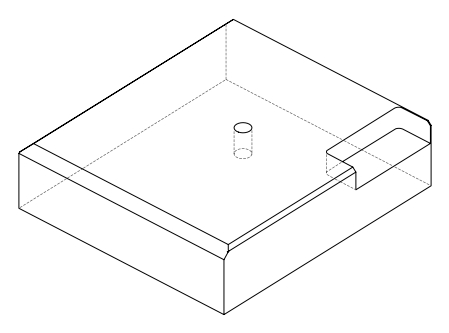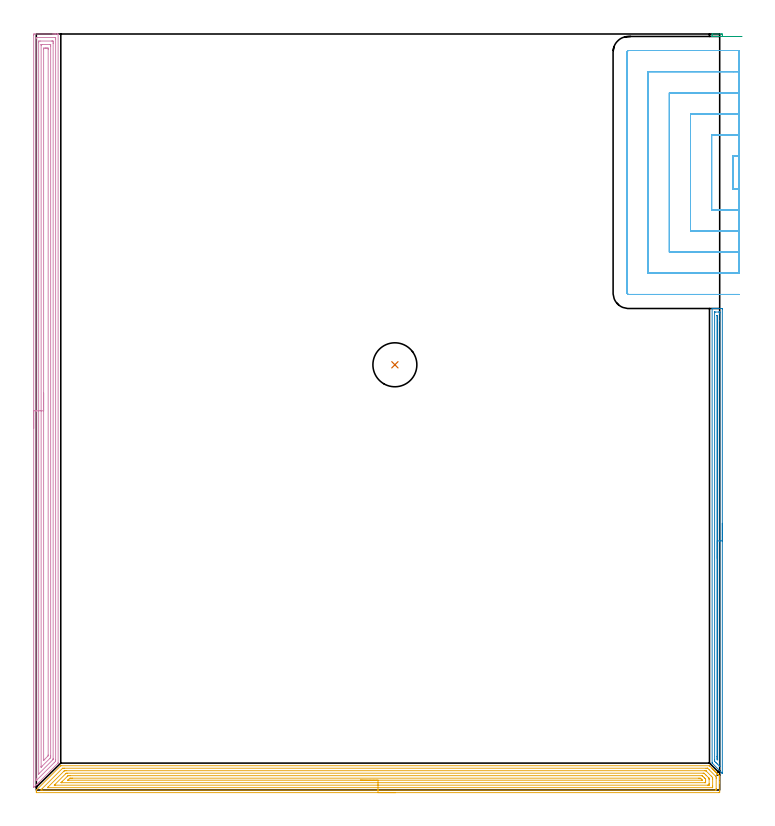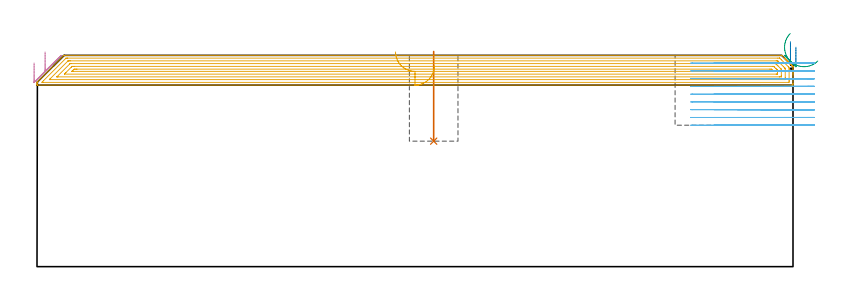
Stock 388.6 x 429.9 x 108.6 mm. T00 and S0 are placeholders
(PLAN: 6 operations, 2 tool changes, 73.2 min)
(1 INDEXABLE_INSERT_DRILL_BLIND_HOLE_FROM_SOLID | STEP1POCKET | UGT0302_004 | 0.19 min | 21623 mm3)
(2 AREA_MILL | FG_CHAMFER_SURFACE | UGT0205_001 | 6.42 min | 4575 mm3)
(3 AREA_MILL_1 | FG_CHAMFER_SURFACE_1 | UGT0205_001 | 0.2 min | 88 mm3)
(4 AREA_MILL_2 | FG_CHAMFER_SURFACE_2 | UGT0205_001 | 17.18 min | 41514 mm3)
(5 AREA_MILL_3 | FG_CHAMFER_SURFACE_3 | UGT0205_001 | 18.54 min | 44296 mm3)
(6 MILL_SLOT | SLOT_PARTIAL_RECTANGULAR | NXT0201_012 | Follow Part, ap 4, ae 75% | 30.63 min | 335237 mm3)
(TOOL UGT0302_004 | Indexable Insert Drill 25mm | D25 PA180 FL50 Z2)
(TOOL UGT0205_001 | Chamfer Mill 20 x 3 x 45 deg. | D20 FL50 Z2)
(TOOL NXT0201_012 | ENDMILL 16mm [2P460-1600-NA 1630] | D16 FL38 Z6)
(OP 1 INDEXABLE_INSERT_DRILL_BLIND_HOLE_FROM_SOLID)
G17 G21 G94 G90
T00 M6
G54
G17 G0 G90 X203.9 Y241.8 S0 M3
G43 Z118.6 H0
G94 G81 G98 Z64.5 F250. R110.6
G80
M5
M2
(OP 2 AREA_MILL)
G17 G21 G94 G90
T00 M6
G54
G17 G0 G90 X390.1 Y151.65 S1061 M3
G43 Z118.6 H0
Z112.8
G94 G1 Y151.612 Z111.928 F250.
Y151.498 Z111.064
Y151.309 Z110.212
Y151.047 Z109.38
Y150.713 Z108.574
Y150.31 Z107.8
Y149.841 Z107.064
Y149.31 Z106.372
Y148.721 Z105.729
Y148.078 Z105.14
Y147.386 Z104.608
Y146.65 Z104.14
Y145.876 Z103.737
Y145.07 Z103.403
Y144.238 Z103.141
Y143.386 Z102.952
Y142.521 Z102.838
Y141.65 Z102.8
Y9.627
X390.095 Y9.509 Z102.795
X390.094 Y9.506 Z102.796
X390.084 Y9.511 Z102.805
X389.96 Y9.639 Z102.937
X389.947 Y9.651 Z102.95
X389.81 Y9.788 Z103.086
X384.577 Y15.023 Z108.323
X384.36 Y15.242 Z108.536
X384.303 Y15.305 Z108.589
X384.3 Y15.448 Z108.6
Y273.649
X384.302 Y273.79 Z108.588
X384.396 Y273.796 Z108.496
X384.497 Y273.8 Z108.402
X385.181 Z107.718
X385.739 Z107.161
X386.33 Z106.566
X386.626 Z106.271
X387.2 Z105.697
X387.496 Z105.402
X388.07 Z104.825
X388.653 Z104.243
X388.94 Z103.955
X389.523 Z103.373
X389.81 Y273.795 Z103.086
X390.093 Y273.79 Z102.803
X390.097 Y273.497 Z102.801
X390.099 Y273.203
X390.1 Y141.65 Z102.8
X388.686 Z104.214
X388.685 Y13.665 Z104.215
X388.684 Y13.499 Z104.216
X388.681 Y13.417 Z104.219
X388.68 Y13.389 Z104.22
X388.663 Y13.398 Z104.237
X388.387 Y13.665 Z104.513
X387.2 Y14.85 Z105.7
X386.601 Y15.449 Z106.299
X386.33 Y15.723 Z106.57
X385.721 Y16.341 Z107.179
X385.716 Y16.97 Z107.184
X385.715 Y17.232 Z107.185
Y271.419
X385.717 Y271.734 Z107.183
X385.719 Y271.773 Z107.181
X385.72 Y271.785 Z107.18
X385.736 Y271.79 Z107.164
X385.834 Y271.796 Z107.066
X385.959 Y271.799 Z106.941
X388.07 Y271.8 Z104.83
X388.57 Y271.798 Z104.33
X388.659 Y271.793 Z104.241
X388.675 Y271.791 Z104.225
X388.679 Y271.762 Z104.221
X388.683 Y271.683 Z104.217
X388.685 Y271.419 Z104.215
X388.686 Y270.787 Z104.214
Y266.752
Y141.65
X387.272 Z105.628
X387.271 Y17.232 Z105.629
X387.268 Z105.632
X387.2 Y17.311 Z105.7
X387.135 Y18.124 Z105.765
X387.132 Y18.194 Z105.768
X387.129 Y19.016 Z105.771
X387.128 Y19.089 Z105.772
X387.129 Y269.635 Z105.771
X387.13 Y269.707 Z105.77
X387.133 Y269.78 Z105.767
X387.136 Y269.791 Z105.764
X387.141 Y269.795 Z105.759
X387.16 Y269.798 Z105.74
X387.2 Y269.797 Z105.7
X387.252 Y269.791 Z105.648
X387.265 Y269.788 Z105.635
X387.267 Y269.757 Z105.633
X387.27 Y269.708 Z105.63
X387.271 Y269.635 Z105.629
X387.272 Y269.562 Z105.628
Y141.65
Y140.778 Z105.667
Y139.913 Z105.78
Y139.062 Z105.969
Y138.23 Z106.232
Y137.424 Z106.565
Y136.65 Z106.968
Y135.914 Z107.437
Y135.222 Z107.968
Y134.579 Z108.557
Y133.989 Z109.201
Y133.458 Z109.893
Y132.99 Z110.628
Y132.587 Z111.402
Y132.253 Z112.208
Y131.991 Z113.04
Y131.802 Z113.892
Y131.688 Z114.757
Y131.65 Z115.628
G0 Z118.6
M5
M2
(OP 3 AREA_MILL_1)
G17 G21 G94 G90
T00 M6
G54
G17 G0 G90 X401.342 Y428.5 S1061 M3
G43 Z118.6 H0
Z105.7
G94 G1 X400.699 Z105.11 F250.
X400.007 Z104.579
X399.271 Z104.11
X398.498 Z103.707
X397.692 Z103.374
X396.86 Z103.111
X396.008 Z102.922
X395.143 Z102.808
X394.271 Z102.77
X393.4 Z102.808
X392.535 Z102.922
X391.683 Z103.11
X390.851 Z103.373
X390.045 Z103.706
X389.271 Z104.109
X388.535 Z104.578
X387.843 Z105.109
X387.2 Z105.698
X384.362 Z108.533
X384.304 Y428.509 Z108.59
X384.3 Y428.766 Z108.6
Y429.634
X384.304 Y429.89 Z108.59
X384.478 Y429.9 Z108.417
X389.473 Z103.426
X389.81 Y429.898 Z103.089
X390.092 Y429.894 Z102.806
X390.097 Y429.778 Z102.802
X390.1 Y429.634 Z102.8
Y429.344
Y428.766
X390.097 Y428.622 Z102.802
X390.092 Y428.507 Z102.806
X389.81 Y428.5 Z103.089
X387.2 Z105.698
X386.611 Z106.341
X386.079 Z107.033
X385.611 Z107.769
X385.208 Z108.543
X384.874 Z109.349
X384.611 Z110.181
X384.422 Z111.032
X384.308 Z111.897
X384.27 Z112.769
X384.308 Z113.64
X384.422 Z114.505
X384.611 Z115.357
X384.873 Z116.189
X385.207 Z116.995
X385.609 Z117.769
X386.078 Z118.505
X386.609 Z119.197
X387.198 Z119.84
M5
M2
(OP 4 AREA_MILL_2)
G17 G21 G94 G90
T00 M6
G54
G17 G0 G90 X-1.5 Y205.65 S1061 M3
G43 Z118.6 H0
Z104.7
G94 G1 Y205.688 Z103.829 F250.
Y205.802 Z102.964
Y205.991 Z102.112
Y206.253 Z101.28
Y206.587 Z100.474
Y206.99 Z99.7
Y207.458 Z98.964
Y207.99 Z98.272
Y208.579 Z97.629
Y209.222 Z97.04
Y209.914 Z96.509
Y210.65 Z96.04
Y211.424 Z95.637
Y212.23 Z95.303
Y213.062 Z95.041
Y213.914 Z94.852
Y214.778 Z94.738
Y215.65 Z94.7
X-1.499 Y429.275 Z94.701
X-1.496 Y429.658 Z94.702
X-1.493 Y429.89 Z94.705
X-1.122 Y429.9 Z95.076
X9.393 Z105.587
X9.921 Z106.117
X10.269 Z106.465
X10.797 Z106.993
X11.145 Z107.34
X11.843 Z108.042
X12.099 Z108.299
X12.252 Y429.897 Z108.444
X12.398 Y429.89 Z108.589
X12.4 Y429.722 Z108.6
Y15.432
X12.398 Y15.306 Z108.587
X12.227 Y15.125 Z108.423
X7.906 Y10.806 Z104.106
X1.945 Y4.843 Z98.141
X1.807 Y4.706 Z98.005
X1.648 Y4.547 Z97.845
X1.507 Y4.405 Z97.703
X1.36 Y4.259 Z97.558
X1.218 Y4.117 Z97.416
X1.069 Y3.967 Z97.264
X0.913 Y3.812 Z97.111
X0.789 Y3.687 Z96.986
X0.631 Y3.528 Z96.826
X0.467 Y3.366 Z96.664
X0.359 Y3.258 Z96.557
X-0.245 Y2.654 Z95.953
X-0.426 Y2.472 Z95.77
X-1.023 Y1.877 Z95.176
X-1.492 Y1.408 Z94.707
X-1.495 Y1.421 Z94.705
X-1.498 Y1.578 Z94.702
X-1.5 Y1.903 Z94.7
Y2.025
Y215.65
X-0.086 Z96.114
X-0.085 Y427.324 Z96.115
X-0.084 Y427.488 Z96.116
X-0.08 Y427.852 Z96.12
X-0.079 Y427.889 Z96.121
X-0.016 Y427.893 Z96.184
X0.092 Y427.897 Z96.292
X0.227 Y427.9 Z96.427
X10.742 Y427.899 Z106.942
X10.921 Y427.894 Z107.121
X10.954 Y427.89 Z107.154
X10.979 Y427.884 Z107.179
X10.98 Y427.844 Z107.18
X10.984 Y427.652 Z107.184
X10.985 Y427.488 Z107.185
X10.986 Y426.757 Z107.186
X10.985 Y17.383 Z107.185
Y17.22
X10.979 Y16.496 Z107.179
X10.969 Y16.326 Z107.169
X10.177 Y15.526 Z106.377
X0.25 Y5.6 Z96.45
X0.081 Y5.434 Z96.281
X-0.003 Y5.353 Z96.197
X-0.073 Y5.289 Z96.127
X-0.08 Y5.431 Z96.12
X-0.083 Y5.6 Z96.117
X-0.085 Y6.059 Z96.115
X-0.086 Y6.331 Z96.114
Y215.65
X1.329 Z97.529
Y424.988
X1.334 Y425.7 Z97.534
X1.336 Y425.875 Z97.536
X1.507 Y425.89 Z97.707
X2.188 Y425.899 Z98.388
X8.517 Y425.9 Z104.717
X9.2 Y425.896 Z105.4
X9.393 Y425.89 Z105.593
X9.565 Y425.873 Z105.765
X9.568 Y425.7 Z105.768
X9.57 Y425.519 Z105.77
X9.571 Y424.806 Z105.771
X9.572 Y424.624 Z105.772
X9.571 Y17.932 Z105.771
X9.567 Y17.576 Z105.767
X9.564 Y17.4 Z105.764
X9.551 Y17.362 Z105.751
X9.407 Y17.206 Z105.607
X1.442 Y9.242 Z97.642
X1.374 Y9.175 Z97.574
X1.354 Y9.163 Z97.554
X1.335 Y9.152 Z97.535
X1.332 Y9.175 Z97.532
X1.33 Y9.205 Z97.53
X1.329 Y9.357 Z97.529
Y215.65
X2.743 Z98.943
X2.744 Y423.545 Z98.944
X2.746 Y423.721 Z98.946
X2.75 Y423.861 Z98.95
X2.753 Y423.891 Z98.953
X2.774 Y423.893 Z98.974
X2.827 Y423.896 Z99.027
X3.259 Y423.9 Z99.459
X7.641 Z103.841
X8.071 Y423.897 Z104.271
X8.123 Y423.894 Z104.323
X8.145 Y423.89 Z104.345
X8.15 Y423.879 Z104.35
X8.154 Y423.816 Z104.354
X8.156 Y423.754 Z104.356
X8.157 Y423.385 Z104.357
Y423.018
Y19.375
X8.155 Y19.008 Z104.355
X8.151 Y18.487 Z104.351
X8.141 Y18.402 Z104.341
X8.082 Y18.34 Z104.282
X7.864 Y18.114 Z104.064
X3.259 Y13.508 Z99.459
X2.884 Y13.134 Z99.084
X2.814 Y13.068 Z99.014
X2.769 Y13.03 Z98.969
X2.749 Y13.015 Z98.949
X2.747 Y13.053 Z98.947
X2.745 Y13.131 Z98.945
X2.743 Y13.277 Z98.943
Y215.65
X4.157 Z100.357
Y421.231
X4.161 Y421.667 Z100.361
X4.164 Y421.875 Z100.364
X4.365 Y421.891 Z100.565
X5.012 Y421.899 Z101.212
X5.232 Y421.9 Z101.432
X5.888 Z102.088
X6.11 Y421.899 Z102.31
X6.625 Y421.89 Z102.825
X6.736 Y421.872 Z102.936
X6.743 Y421.231 Z102.943
Y19.901
X6.736 Y19.47 Z102.936
X6.533 Y19.243 Z102.733
X6.307 Y19.008 Z102.507
X4.769 Y17.467 Z100.969
X4.326 Y17.026 Z100.526
X4.213 Y16.918 Z100.413
X4.17 Y16.88 Z100.37
X4.158 Y17.198 Z100.358
X4.157 Y17.22 Z100.357
Y215.65
Y216.522 Z100.395
Y217.386 Z100.509
Y218.238 Z100.698
Y219.07 Z100.96
Y219.876 Z101.294
Y220.65 Z101.697
Y221.386 Z102.165
Y222.078 Z102.696
Y222.721 Z103.286
Y223.31 Z103.929
Y223.842 Z104.621
Y224.31 Z105.357
Y224.713 Z106.131
Y225.047 Z106.937
Y225.309 Z107.769
Y225.498 Z108.62
Y225.612 Z109.485
Y225.65 Z110.357
G0 Z118.6
M5
M2
(OP 5 AREA_MILL_3)
G17 G21 G94 G90
T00 M6
G54
G17 G0 G90 X204.3 Y-1.5 S1061 M3
G43 Z118.6 H0
Z103.3
G94 G1 X204.262 Z102.428 F250.
X204.148 Z101.563
X203.959 Z100.712
X203.697 Z99.88
X203.363 Z99.074
X202.96 Z98.3
X202.492 Z97.564
X201.96 Z96.872
X201.371 Z96.229
X200.728 Z95.639
X200.036 Z95.108
X199.3 Z94.64
X198.526 Z94.237
X197.72 Z93.903
X196.888 Z93.641
X196.037 Z93.452
X195.172 Z93.338
X194.3 Z93.3
X0.161
X0.074 Y-1.496 Z93.303
X0.01 Y-1.492 Z93.306
X0. Y-1.202 Z93.597
Y-0.707 Z94.092
X0.01 Y-0.097 Z94.701
X0.037 Y-0.067 Z94.732
X0.161 Y0.061 Z94.86
X13.822 Y13.721 Z108.521
X13.906 Y13.795 Z108.59
X13.996 Y13.8 Z108.6
X382.637
X382.795 Y13.797 Z108.589
X382.85 Y13.752 Z108.547
X382.902 Y13.699 Z108.497
X384.235 Y12.367 Z107.163
X384.341 Y12.259 Z107.059
X384.422 Y12.178 Z106.978
X384.531 Y12.071 Z106.867
X384.635 Y11.965 Z106.764
X384.72 Y11.88 Z106.68
X384.827 Y11.775 Z106.571
X384.93 Y11.67 Z106.47
X385.017 Y11.583 Z106.382
X385.123 Y11.479 Z106.275
X385.224 Y11.376 Z106.175
X385.315 Y11.285 Z106.085
X385.419 Y11.183 Z105.979
X385.519 Y11.081 Z105.881
X385.612 Y10.988 Z105.787
X385.715 Y10.887 Z105.683
X385.814 Y10.787 Z105.586
X385.91 Y10.69 Z105.49
X386.011 Y10.591 Z105.387
X386.108 Y10.492 Z105.291
X386.207 Y10.393 Z105.192
X386.307 Y10.295 Z105.091
X386.403 Y10.197 Z104.997
X386.505 Y10.095 Z104.895
X386.603 Y9.999 Z104.795
X386.697 Y9.903 Z104.702
X386.802 Y9.798 Z104.597
X386.899 Y9.703 Z104.499
X386.992 Y9.608 Z104.408
X387.1 Y9.5 Z104.3
X387.195 Y9.406 Z104.203
X387.287 Y9.314 Z104.113
X387.398 Y9.203 Z104.002
X387.491 Y9.11 Z103.907
X387.581 Y9.019 Z103.818
X387.695 Y8.905 Z103.705
X387.787 Y8.814 Z103.61
X387.876 Y8.724 Z103.524
X387.993 Y8.608 Z103.407
X388.083 Y8.518 Z103.314
X388.17 Y8.43 Z103.229
X388.29 Y8.31 Z103.109
X388.379 Y8.222 Z103.018
X388.465 Y8.135 Z102.935
X388.588 Y8.011 Z102.81
X388.599 Y7.995 Z102.793
X388.6 Y7.908 Z102.707
Y7.779 Z102.579
Y6.791 Z101.591
Y6.15 Z100.946
Y4.941 Z99.738
Y4.374 Z99.168
Y3.769 Z98.565
Y-0.671 Z94.126
X388.598 Y-0.955 Z93.842
X388.592 Y-1.492 Z93.306
X388.534 Y-1.494 Z93.304
X387.993 Y-1.5 Z93.3
X194.3
Y-0.086 Z94.714
X3.285 Y-0.085 Z94.715
X2.495 Y-0.067 Z94.733
X3.328 Y0.779 Z95.579
X14.889 Y12.338 Z107.138
X14.905 Y12.351 Z107.151
X14.929 Y12.367 Z107.167
X15.763 Y12.385 Z107.185
X15.781
X380.833 Y12.386 Z107.186
X381.728 Y12.384 Z107.184
X381.744 Y12.381 Z107.181
X381.762 Y12.376 Z107.176
X381.777 Y12.367 Z107.167
X382.637 Y11.513 Z106.313
X386.219 Y7.932 Z102.732
X386.59 Y7.546 Z102.346
X386.596 Y7.038 Z101.838
X386.599 Y6.648 Z101.448
Y0.821 Z95.621
X386.598 Y0.433 Z95.233
X386.59 Y-0.067 Z94.733
X386.225 Y-0.085 Z94.715
X386.207
X194.3 Y-0.086 Z94.714
Y1.328 Z96.128
X6.856 Y1.329 Z96.129
X6.344 Y1.33 Z96.13
X6.342 Y1.331 Z96.131
Y1.333 Z96.133
X6.709 Y1.709 Z96.509
X6.782 Y1.783 Z96.583
X15.781 Y10.781 Z105.581
X15.928 Y10.919 Z105.719
X15.978 Y10.964 Z105.764
X16.037 Y10.966 Z105.766
X16.293 Y10.97 Z105.77
X16.674 Y10.971 Z105.771
X17.184
X379.959
X380.47
X380.66 Y10.968 Z105.768
X380.706 Y10.965 Z105.765
X380.728 Y10.961 Z105.761
X380.76 Y10.933 Z105.733
X380.852 Y10.847 Z105.647
X383.774 Y7.926 Z102.726
X384.422 Y7.276 Z102.076
X384.536 Y7.155 Z101.955
X384.59 Y7.095 Z101.895
X384.593 Y7.038 Z101.838
X384.598 Y6.863 Z101.663
X384.6 Y6.15 Z100.95
Y5.973 Z100.773
Y2.421 Z97.221
X384.599 Y1.709 Z96.509
X384.598 Y1.535 Z96.335
X384.59 Y1.357 Z96.157
X384.582 Y1.334 Z96.134
X384.565 Y1.333 Z96.133
X384.518 Y1.33 Z96.13
X384.422 Y1.329 Z96.129
X194.3 Y1.328 Z96.128
Y2.743 Z97.543
X10.825 Y2.744 Z97.544
X10.426 Y2.747 Z97.547
X10.273 Y2.75 Z97.55
X10.216 Y2.757 Z97.557
X10.239 Y2.784 Z97.584
X10.274 Y2.822 Z97.622
X10.426 Y2.977 Z97.777
X16.674 Y9.224 Z104.024
X16.917 Y9.46 Z104.26
X17.012 Y9.55 Z104.35
X17.713 Y9.557 Z104.357
X379.213
X379.586 Y9.552 Z104.352
X379.674 Y9.55 Z104.35
X379.791 Y9.448 Z104.248
X379.959 Y9.288 Z104.088
X380.436 Y8.814 Z103.614
X380.852 Y8.4 Z103.2
X382.367 Y6.882 Z101.682
X382.488 Y6.757 Z101.557
X382.566 Y6.673 Z101.473
X382.59 Y6.637 Z101.437
X382.592 Y6.612 Z101.412
X382.6 Y6.187 Z100.987
Y6.15 Z100.95
Y3.522 Z98.322
Y3.486 Z98.286
X382.596 Y3.06 Z97.86
X382.592 Y2.847 Z97.647
X382.588 Y2.75 Z97.55
X382.486 Y2.747 Z97.547
X381.744 Y2.743 Z97.543
X381.598
X194.3
Y4.157 Z98.957
X14.214 Y4.158 Z98.958
X14.165 Y4.159 Z98.959
X14.149 Y4.161 Z98.961
X14.084 Y4.174 Z98.974
X14.138 Y4.232 Z99.032
X14.275 Y4.374 Z99.174
X14.58 Y4.681 Z99.481
X14.889 Y4.991 Z99.791
X17.567 Y7.668 Z102.468
X17.696 Y7.797 Z102.597
X17.828 Y7.926 Z102.726
X18.041 Y8.13 Z102.93
X18.247 Y8.137 Z102.937
X18.459 Y8.14 Z102.94
X19.134 Y8.143 Z102.943
X19.352
X378.174
X378.392 Y8.141 Z102.941
X378.537 Y8.139 Z102.939
X378.649 Y8.136 Z102.936
X378.693 Y8.097 Z102.897
X378.872 Y7.926 Z102.726
X379.067 Y7.735 Z102.535
X379.764 Y7.038 Z101.838
X379.959 Y6.843 Z101.643
X380.305 Y6.495 Z101.295
X380.475 Y6.32 Z101.12
X380.557 Y6.233 Z101.033
X380.59 Y6.191 Z100.991
X380.592 Y6.15 Z100.95
X380.599 Y5.513 Z100.313
X380.6 Y5.262 Z100.062
Y4.624 Z99.424
X380.598 Y4.374 Z99.174
X380.594 Y4.215 Z99.015
X380.59 Y4.176 Z98.976
X380.586 Y4.164 Z98.964
X380.54 Y4.162 Z98.962
X380.395 Y4.159 Z98.959
X380.177 Y4.157 Z98.957
X379.959
X194.3
Y5.571 Z100.371
X18.459 Y5.572 Z100.372
X18.145 Y5.574 Z100.374
X18.01 Y5.578 Z100.378
X17.948 Y5.589 Z100.389
X17.994 Y5.642 Z100.442
X18.034 Y5.685 Z100.485
X18.498 Y6.15 Z100.95
X18.927 Y6.572 Z101.372
X19.071 Y6.712 Z101.512
X19.352 Y6.722 Z101.522
X19.665 Y6.726 Z101.526
X20.244 Y6.728 Z101.528
X20.555 Y6.729 Z101.529
X376.7 Y6.728 Z101.528
X377.281 Y6.725 Z101.525
X377.599 Y6.722 Z101.522
X378.174 Y6.177 Z100.977
X378.201 Y6.15 Z100.95
X378.59 Y5.736 Z100.536
Y5.586 Z100.386
X378.585 Y5.577 Z100.377
X378.573 Y5.574 Z100.374
X378.538 Y5.572 Z100.372
X378.465 Y5.571 Z100.371
X378.174
X194.3
X193.428 Z100.409
X192.564 Z100.523
X191.712 Z100.712
X190.88 Z100.974
X190.074 Z101.308
X189.3 Z101.711
X188.564 Z102.18
X187.872 Z102.711
X187.229 Z103.3
X186.64 Z103.943
X186.109 Z104.635
X185.64 Z105.371
X185.237 Z106.145
X184.903 Z106.951
X184.641 Z107.783
X184.452 Z108.635
X184.338 Z109.499
X184.3 Z110.371
G0 Z118.6
M5
M2
(OP 6 MILL_SLOT)
G17 G21 G94 G90
T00 M6
G54
G17 G0 G90 X399.6 Y360.5 S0 M3
G43 Z118.6 H1
Z104.611
G94 G1 X396.6 F250.
X396. F500.
Y341.8
X396.6
X399.6 F250.
Y372.5
X396.6
X384. F500.
Y329.8
X396.6
X399.6 F250.
Y384.5
X396.6
X372. F500.
Y317.8
X396.6
X399.6 F250.
Y396.5
X396.6
X360. F500.
Y305.8
X396.6
X399.6 F250.
Y408.5
X396.6
X348. F500.
Y293.8
X396.6
X399.6 F250.
Y420.5
X396.6
X336.8 F500.
G3 X336. Y419.7 R0.8
G1 Y282.6
G3 X336.8 Y281.8 R0.8
G1 X396.6
X399.6 F250.
G0 Y360.5 Z100.622
G1 X396.6
X396. F500.
Y341.8
X396.6
X399.6 F250.
Y372.5
X396.6
X384. F500.
Y329.8
X396.6
X399.6 F250.
Y384.5
X396.6
X372. F500.
Y317.8
X396.6
X399.6 F250.
Y396.5
X396.6
X360. F500.
Y305.8
X396.6
X399.6 F250.
Y408.5
X396.6
X348. F500.
Y293.8
X396.6
X399.6 F250.
Y420.5
X396.6
X336.8 F500.
G3 X336. Y419.7 R0.8
G1 Y282.6
G3 X336.8 Y281.8 R0.8
G1 X396.6
X399.6 F250.
G0 Y360.5 Z96.633
G1 X396.6
X396. F500.
Y341.8
X396.6
X399.6 F250.
Y372.5
X396.6
X384. F500.
Y329.8
X396.6
X399.6 F250.
Y384.5
X396.6
X372. F500.
Y317.8
X396.6
X399.6 F250.
Y396.5
X396.6
X360. F500.
Y305.8
X396.6
X399.6 F250.
Y408.5
X396.6
X348. F500.
Y293.8
X396.6
X399.6 F250.
Y420.5
X396.6
X336.8 F500.
G3 X336. Y419.7 R0.8
G1 Y282.6
G3 X336.8 Y281.8 R0.8
G1 X396.6
X399.6 F250.
G0 Y360.5 Z92.644
G1 X396.6
X396. F500.
Y341.8
X396.6
X399.6 F250.
Y372.5
X396.6
X384. F500.
Y329.8
X396.6
X399.6 F250.
Y384.5
X396.6
X372. F500.
Y317.8
X396.6
X399.6 F250.
Y396.5
X396.6
X360. F500.
Y305.8
X396.6
X399.6 F250.
Y408.5
X396.6
X348. F500.
Y293.8
X396.6
X399.6 F250.
Y420.5
X396.6
X336.8 F500.
G3 X336. Y419.7 R0.8
G1 Y282.6
G3 X336.8 Y281.8 R0.8
G1 X396.6
X399.6 F250.
G0 Y360.5 Z88.656
G1 X396.6
X396. F500.
Y341.8
X396.6
X399.6 F250.
Y372.5
X396.6
X384. F500.
Y329.8
X396.6
X399.6 F250.
Y384.5
X396.6
X372. F500.
Y317.8
X396.6
X399.6 F250.
Y396.5
X396.6
X360. F500.
Y305.8
X396.6
X399.6 F250.
Y408.5
X396.6
X348. F500.
Y293.8
X396.6
X399.6 F250.
Y420.5
X396.6
X336.8 F500.
G3 X336. Y419.7 R0.8
G1 Y282.6
G3 X336.8 Y281.8 R0.8
G1 X396.6
X399.6 F250.
G0 Y360.5 Z84.667
G1 X396.6
X396. F500.
Y341.8
X396.6
X399.6 F250.
Y372.5
X396.6
X384. F500.
Y329.8
X396.6
X399.6 F250.
Y384.5
X396.6
X372. F500.
Y317.8
X396.6
X399.6 F250.
Y396.5
X396.6
X360. F500.
Y305.8
X396.6
X399.6 F250.
Y408.5
X396.6
X348. F500.
Y293.8
X396.6
X399.6 F250.
Y420.5
X396.6
X336.8 F500.
G3 X336. Y419.7 R0.8
G1 Y282.6
G3 X336.8 Y281.8 R0.8
G1 X396.6
X399.6 F250.
G0 Y360.5 Z80.678
G1 X396.6
X396. F500.
Y341.8
X396.6
X399.6 F250.
Y372.5
X396.6
X384. F500.
Y329.8
X396.6
X399.6 F250.
Y384.5
X396.6
X372. F500.
Y317.8
X396.6
X399.6 F250.
Y396.5
X396.6
X360. F500.
Y305.8
X396.6
X399.6 F250.
Y408.5
X396.6
X348. F500.
Y293.8
X396.6
X399.6 F250.
Y420.5
X396.6
X336.8 F500.
G3 X336. Y419.7 R0.8
G1 Y282.6
G3 X336.8 Y281.8 R0.8
G1 X396.6
X399.6 F250.
G0 Y360.5 Z76.689
G1 X396.6
X396. F500.
Y341.8
X396.6
X399.6 F250.
Y372.5
X396.6
X384. F500.
Y329.8
X396.6
X399.6 F250.
Y384.5
X396.6
X372. F500.
Y317.8
X396.6
X399.6 F250.
Y396.5
X396.6
X360. F500.
Y305.8
X396.6
X399.6 F250.
Y408.5
X396.6
X348. F500.
Y293.8
X396.6
X399.6 F250.
Y420.5
X396.6
X336.8 F500.
G3 X336. Y419.7 R0.8
G1 Y282.6
G3 X336.8 Y281.8 R0.8
G1 X396.6
X399.6 F250.
G0 Y360.5 Z72.7
G1 X396.6
X396. F500.
Y341.8
X396.6
X399.6 F250.
Y372.5
X396.6
X384. F500.
Y329.8
X396.6
X399.6 F250.
Y384.5
X396.6
X372. F500.
Y317.8
X396.6
X399.6 F250.
Y396.5
X396.6
X360. F500.
Y305.8
X396.6
X399.6 F250.
Y408.5
X396.6
X348. F500.
Y293.8
X396.6
X399.6 F250.
Y420.5
X396.6
X336.8 F500.
G3 X336. Y419.7 R0.8
G1 Y282.6
G3 X336.8 Y281.8 R0.8
G1 X396.6
X399.6 F250.
G0 Z118.6
M5
M2
